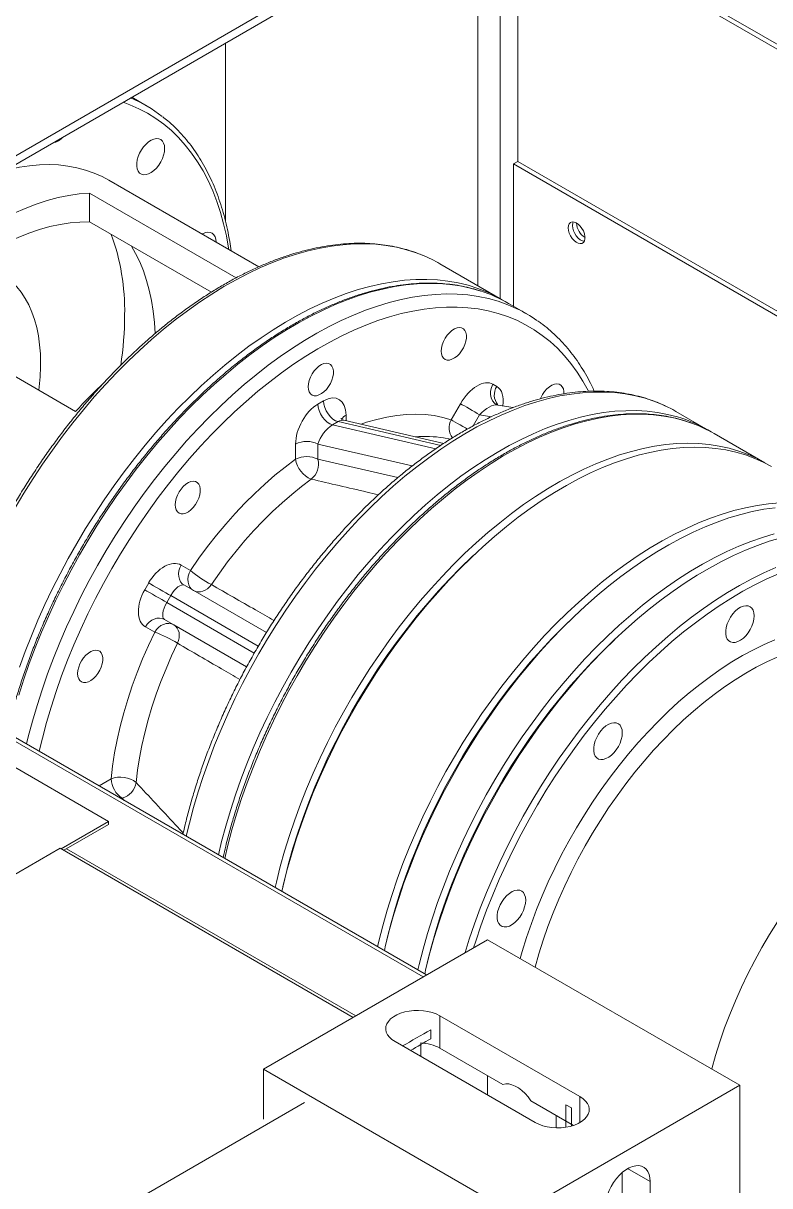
# Model space of a CAD drawing. Header units: millimetres. Extents: x 26816 to 90584, y 11074 to 56542.
# Drawn here: x 48365 to 48742, y 36932 to 37519 of the extents above; entities that cross this region are included whole.
import ezdxf

# ---------------------------------------------------------------- set-up
doc = ezdxf.new("R2010")
doc.units = ezdxf.units.MM
doc.layers.add('MAU_CAM', color=30, linetype='Continuous')
doc.layers.add('MAU_DO', color=1, linetype='Continuous')

msp = doc.modelspace()

# ---------------------------------------------------------------- linework, layer by layer
at = {"layer": 'MAU_CAM', "linetype": 'Continuous', "lineweight": 0}
for p, q in [((48606.19, 37379.75), (48606.19, 37864.72)), ((48594.87, 37386.28), (48594.87, 37858.18)), ((48266.78, 37397.11), (48594.87, 37586.51)), ((48266.78, 37392.71), (48592.18, 37580.56)), ((48615.1, 37448.85), (48615.1, 37581.13)), ((48615.1, 37581.13), (48976.43, 37372.54)), ((48619.34, 37581.13), (48976.43, 37374.99)), ((48619.34, 37578.68), (48976.43, 37372.54)), ((48467.6, 37508.64), (48467.6, 37418.58)), ((48427.63, 37477.05), (48420.26, 37481.31)), ((48612.98, 37447.63), (48615.1, 37448.85)), ((48612.98, 37447.63), (48909.96, 37276.18)), ((48612.98, 37375.83), (48612.98, 37447.63)), ((48615.1, 37448.85), (48912.08, 37277.4)), ((48484.44, 37395.76), (48408.75, 37439.46)), ((48399.01, 37432.95), (48473.03, 37390.22)), ((48399.01, 37418.42), (48399.01, 37432.95)), ((48399.01, 37418.42), (48460.45, 37382.95)), ((48606.91, 37379.33), (48575.79, 37397.29)), ((48391.94, 37322.74), (48300.01, 37375.8)), ((48619.63, 37371.99), (48610.44, 37377.29)), ((48602.55, 37336.53), (48604.55, 37335.37)), ((48514.26, 37326.44), (48517.09, 37328.07)), ((48581.52, 37318.56), (48586.2, 37326.68)), ((48528.41, 37320.96), (48528.41, 37318.07)), ((48595.86, 37321.11), (48592.62, 37315.5)), ((48601.82, 37320.07), (48595.86, 37321.11)), ((48612.74, 37324.68), (48605.09, 37326.01)), ((48711.18, 37313.36), (48694.92, 37322.75)), ((48524.38, 37317.61), (48521.55, 37315.98)), ((48521.55, 37315.98), (48573.72, 37303.93)), ((48576.23, 37305.64), (48524.38, 37317.61)), ((48577.81, 37306.66), (48527.25, 37318.34)), ((48581.16, 37308.83), (48577.69, 37309.41)), ((48739.75, 37296.87), (48714.29, 37311.57)), ((48502.95, 37298.61), (48502.95, 37306.27)), ((48514.26, 37306.27), (48514.26, 37298.61)), ((48561.88, 37295.27), (48514.26, 37306.27)), ((48514.26, 37298.61), (48554.61, 37289.39)), ((48445.15, 37245.26), (48449.84, 37242.55)), ((48426.8, 37232.76), (48428.8, 37236.22)), ((48446.81, 37235.06), (48488.23, 37211.15)), ((48439.92, 37229.81), (48437.92, 37226.34)), ((48484.11, 37204.29), (48439.92, 37229.81)), ((48437.92, 37226.34), (48482.11, 37200.83)), ((48478.23, 37193.84), (48436.81, 37217.74)), ((48436.81, 37217.74), (48441.5, 37215.04)), ((48441.5, 37215.04), (48478.23, 37193.83)), ((48431.84, 37211.37), (48427.15, 37214.08)), ((48403.77, 37133.84), (48409.84, 37137.35)), ((48415.5, 37127.55), (48415.09, 37127.31)), ((48416.46, 37126.51), (48415.5, 37127.55))]:
    msp.add_line(p, q, dxfattribs=at)
at = {"layer": 'MAU_CAM', "linetype": 'Continuous', "lineweight": 0, "flags": 128}
for points in [[(48469.22, 37404.55), (48469.13, 37405.13), (48468.02, 37411.35), (48466.65, 37417.37), (48465.05, 37423.17), (48463.2, 37428.76), (48461.12, 37434.12), (48458.8, 37439.24), (48456.26, 37444.11), (48453.49, 37448.72), (48450.5, 37453.07), (48447.3, 37457.15), (48443.88, 37460.94), (48440.27, 37464.46), (48436.45, 37467.68), (48432.45, 37470.6), (48428.26, 37473.23), (48423.89, 37475.54), (48419.36, 37477.55), (48415.94, 37478.82)], [(48436.87, 37455.41), (48436.74, 37456.88), (48436.36, 37458.15), (48435.75, 37459.18), (48434.92, 37459.92), (48433.9, 37460.35), (48432.74, 37460.45), (48431.47, 37460.23), (48430.14, 37459.68), (48428.79, 37458.83), (48427.49, 37457.71), (48426.26, 37456.36), (48425.17, 37454.83), (48424.24, 37453.17), (48423.51, 37451.44), (48423.01, 37449.71), (48422.76, 37448.04), (48422.76, 37446.49), (48423.01, 37445.11), (48423.51, 37443.96), (48424.24, 37443.07), (48425.17, 37442.48), (48426.26, 37442.22), (48427.49, 37442.28), (48428.79, 37442.66), (48430.14, 37443.37), (48431.47, 37444.35), (48432.74, 37445.6), (48433.9, 37447.04), (48434.92, 37448.65), (48435.75, 37450.35), (48436.36, 37452.08), (48436.74, 37453.79), (48436.87, 37455.41)], [(48408.75, 37439.46), (48405.32, 37441.28), (48401.24, 37443.08), (48396.99, 37444.57), (48392.59, 37445.74), (48388.04, 37446.59), (48383.37, 37447.12), (48378.57, 37447.32), (48373.66, 37447.21), (48368.64, 37446.77), (48363.54, 37446.01), (48358.35, 37444.93), (48356.4, 37444.45)], [(48300.01, 37375.8), (48305.22, 37381.4), (48310.53, 37386.76), (48315.94, 37391.88), (48321.41, 37396.74), (48326.96, 37401.34), (48332.55, 37405.66), (48338.18, 37409.69), (48343.84, 37413.42), (48349.51, 37416.85), (48355.18, 37419.97), (48360.84, 37422.77), (48366.47, 37425.24), (48372.06, 37427.38), (48377.6, 37429.18), (48383.08, 37430.64), (48388.48, 37431.76), (48393.79, 37432.53), (48399.01, 37432.95)], [(48308.61, 37370.84), (48309.86, 37372.14), (48314.94, 37377.24), (48320.11, 37382.08), (48325.35, 37386.67), (48330.66, 37390.98), (48336.01, 37395.01), (48341.39, 37398.75), (48346.8, 37402.18), (48352.22, 37405.31), (48357.62, 37408.12), (48363.01, 37410.6), (48368.36, 37412.75), (48373.67, 37414.56), (48378.91, 37416.03), (48384.08, 37417.15), (48389.16, 37417.92), (48394.14, 37418.35), (48399.01, 37418.42)], [(48640.55, 37415.38), (48640.69, 37416.52), (48641.08, 37417.43), (48641.7, 37418.06), (48642.52, 37418.37), (48643.49, 37418.34), (48644.53, 37417.97), (48645.59, 37417.28), (48646.6, 37416.32), (48647.5, 37415.14), (48648.23, 37413.82), (48648.74, 37412.45), (48649.01, 37411.11), (48649.01, 37409.88), (48648.74, 37408.85), (48648.23, 37408.06), (48647.5, 37407.59), (48646.6, 37407.45), (48645.59, 37407.65), (48644.53, 37408.19), (48643.49, 37409.02), (48642.52, 37410.1), (48641.7, 37411.36), (48641.08, 37412.71), (48640.69, 37414.08), (48640.55, 37415.38)], [(48642.68, 37416.6), (48642.81, 37417.74), (48643.05, 37418.4)], [(48642.68, 37416.6), (48642.81, 37417.74), (48643.05, 37418.4)], [(48648.66, 37408.68), (48647.71, 37408.88), (48646.65, 37409.41), (48645.61, 37410.25), (48644.64, 37411.33), (48643.83, 37412.58), (48643.2, 37413.94), (48642.81, 37415.3), (48642.68, 37416.6)], [(48648.66, 37408.68), (48647.71, 37408.88), (48646.65, 37409.41), (48645.61, 37410.25), (48644.64, 37411.33), (48643.83, 37412.58), (48643.2, 37413.94), (48642.81, 37415.3), (48642.68, 37416.6)], [(48462.81, 37408.18), (48462.69, 37409.65), (48462.31, 37410.92), (48461.69, 37411.95), (48460.86, 37412.69), (48459.84, 37413.12), (48458.68, 37413.22), (48457.41, 37412.99), (48456.08, 37412.45), (48455.8, 37412.3)], [(48567.07, 37401.57), (48563.78, 37402.83), (48558.9, 37404.37), (48553.88, 37405.6), (48548.72, 37406.5), (48543.43, 37407.09), (48538.01, 37407.35), (48532.47, 37407.29), (48526.84, 37406.91), (48521.1, 37406.2), (48515.28, 37405.18), (48509.38, 37403.84), (48503.42, 37402.18), (48497.39, 37400.2), (48491.32, 37397.92), (48485.21, 37395.32), (48479.08, 37392.43), (48472.92, 37389.24), (48466.76, 37385.75), (48460.6, 37381.98), (48454.46, 37377.93), (48448.33, 37373.6), (48442.24, 37369.01), (48436.19, 37364.15), (48430.2, 37359.05), (48424.26, 37353.7), (48418.4, 37348.12), (48412.62, 37342.31), (48406.94, 37336.29), (48401.35, 37330.06), (48395.87, 37323.63), (48390.52, 37317.03), (48385.29, 37310.24), (48380.19, 37303.3), (48375.25, 37296.2), (48370.45, 37288.96), (48365.82, 37281.6), (48361.35, 37274.12)], [(48432.11, 37362.08), (48431.74, 37367.7), (48431.11, 37373.29), (48430.24, 37378.7), (48429.12, 37383.91), (48427.75, 37388.91), (48426.15, 37393.68), (48424.31, 37398.23), (48422.23, 37402.53), (48420.16, 37406.21)], [(48374.26, 37347.03), (48374.13, 37351.79), (48373.76, 37356.4), (48373.14, 37360.83), (48372.28, 37365.06), (48371.17, 37369.09), (48369.83, 37372.9), (48368.26, 37376.48), (48366.45, 37379.81), (48364.43, 37382.88), (48362.19, 37385.68), (48359.75, 37388.2), (48357.11, 37390.43), (48354.28, 37392.37), (48351.28, 37394.01), (48348.1, 37395.33), (48344.77, 37396.35), (48341.29, 37397.04), (48339.25, 37397.3)], [(48596.34, 37383.53), (48596.01, 37383.64), (48591.06, 37385.02), (48585.97, 37386.09), (48580.74, 37386.83), (48575.38, 37387.26), (48569.9, 37387.36), (48564.32, 37387.14), (48558.63, 37386.59), (48552.85, 37385.73), (48546.99, 37384.54), (48541.06, 37383.04), (48535.06, 37381.23), (48529.01, 37379.1), (48522.92, 37376.66), (48516.8, 37373.91), (48510.65, 37370.87), (48504.49, 37367.53), (48498.33, 37363.9), (48492.18, 37359.99), (48486.04, 37355.8), (48479.93, 37351.33), (48473.86, 37346.61), (48467.84, 37341.63), (48461.87, 37336.4), (48455.97, 37330.94), (48450.15, 37325.24), (48444.42, 37319.32), (48438.78, 37313.2), (48433.25, 37306.87), (48427.83, 37300.35), (48422.53, 37293.65), (48417.37, 37286.79), (48412.35, 37279.76), (48407.48, 37272.6), (48402.76, 37265.29), (48398.21, 37257.87), (48393.83, 37250.33), (48389.63, 37242.7), (48385.62, 37234.99), (48381.79, 37227.2), (48378.17, 37219.35), (48374.75, 37211.45), (48371.55, 37203.53), (48368.56, 37195.58), (48365.79, 37187.62), (48363.24, 37179.67)], [(48363.61, 37193.64), (48366.49, 37201.6), (48369.59, 37209.53), (48372.9, 37217.45), (48376.42, 37225.32), (48380.14, 37233.14), (48384.06, 37240.89), (48388.17, 37248.57), (48392.46, 37256.15), (48396.93, 37263.64), (48401.56, 37271), (48406.36, 37278.24), (48411.31, 37285.34), (48416.4, 37292.28), (48421.63, 37299.06), (48426.99, 37305.67), (48432.46, 37312.1), (48438.05, 37318.33), (48443.74, 37324.35), (48449.52, 37330.16), (48455.38, 37335.74), (48461.31, 37341.09), (48467.3, 37346.19), (48473.35, 37351.05), (48479.44, 37355.64), (48485.57, 37359.97), (48491.72, 37364.02), (48497.87, 37367.79), (48504.04, 37371.28), (48510.19, 37374.47), (48516.33, 37377.36), (48522.44, 37379.96), (48528.51, 37382.24), (48534.53, 37384.21), (48540.5, 37385.87), (48546.39, 37387.22), (48552.22, 37388.24), (48557.95, 37388.95), (48563.59, 37389.33), (48569.12, 37389.39), (48574.54, 37389.13), (48579.83, 37388.54), (48585, 37387.64), (48590.02, 37386.41), (48594.89, 37384.87), (48597.61, 37383.85)], [(48367.17, 37154.97), (48368.04, 37158.54), (48370.12, 37166.43), (48372.44, 37174.37), (48374.98, 37182.32), (48377.75, 37190.27), (48380.74, 37198.22), (48383.95, 37206.15), (48387.36, 37214.04), (48390.99, 37221.89), (48394.81, 37229.68), (48398.82, 37237.4), (48403.02, 37245.03), (48407.4, 37252.56), (48411.95, 37259.99), (48416.67, 37267.29), (48421.54, 37274.46), (48426.56, 37281.48), (48431.73, 37288.35), (48437.02, 37295.04), (48442.44, 37301.56), (48447.97, 37307.89), (48453.61, 37314.02), (48459.34, 37319.93), (48465.16, 37325.63), (48471.06, 37331.1), (48477.03, 37336.32), (48483.05, 37341.3), (48489.12, 37346.03), (48495.23, 37350.49), (48501.37, 37354.68), (48507.52, 37358.59), (48513.68, 37362.22), (48519.84, 37365.56), (48525.99, 37368.61), (48532.11, 37371.35), (48538.21, 37373.79), (48544.25, 37375.92), (48550.25, 37377.74), (48556.18, 37379.24), (48562.04, 37380.42), (48567.82, 37381.29), (48573.51, 37381.83), (48579.1, 37382.05), (48584.57, 37381.95), (48589.93, 37381.53), (48595.16, 37380.78), (48600.25, 37379.72), (48605.2, 37378.33), (48610, 37376.63), (48614.63, 37374.62), (48614.67, 37374.6)], [(48650.72, 37333.01), (48650.58, 37333.29), (48647.92, 37338.09), (48645.03, 37342.63), (48641.93, 37346.9), (48638.61, 37350.89), (48635.09, 37354.61), (48631.37, 37358.03), (48627.45, 37361.16), (48623.34, 37363.99), (48619.05, 37366.52), (48614.59, 37368.74), (48609.95, 37370.65), (48605.17, 37372.24), (48600.22, 37373.52), (48595.14, 37374.47), (48589.92, 37375.11), (48584.58, 37375.42), (48579.12, 37375.4), (48573.56, 37375.07), (48567.9, 37374.41), (48562.15, 37373.43), (48556.32, 37372.13), (48550.42, 37370.51), (48544.46, 37368.58), (48538.46, 37366.34), (48532.41, 37363.79), (48526.34, 37360.93), (48520.25, 37357.78), (48514.15, 37354.33), (48508.06, 37350.59), (48501.98, 37346.58), (48495.92, 37342.29), (48489.89, 37337.73), (48483.91, 37332.91), (48477.98, 37327.84), (48472.12, 37322.53), (48466.33, 37316.98), (48460.62, 37311.21), (48455, 37305.22), (48449.49, 37299.03), (48444.09, 37292.65), (48438.81, 37286.08), (48433.66, 37279.34), (48428.64, 37272.43), (48423.78, 37265.38), (48419.07, 37258.19), (48414.52, 37250.87), (48410.14, 37243.45), (48405.94, 37235.92), (48401.93, 37228.3), (48398.1, 37220.61), (48394.48, 37212.85), (48391.06, 37205.05), (48387.85, 37197.21), (48384.86, 37189.34), (48382.08, 37181.47), (48379.53, 37173.6), (48377.21, 37165.75), (48375.13, 37157.93), (48373.54, 37151.29)], [(48576.49, 37353.21), (48576.62, 37351.8), (48577.01, 37350.61), (48577.63, 37349.67), (48578.47, 37349.02), (48579.49, 37348.7), (48580.64, 37348.71), (48581.89, 37349.06), (48583.18, 37349.73), (48584.45, 37350.69), (48585.66, 37351.9), (48586.75, 37353.32), (48587.68, 37354.88), (48588.42, 37356.53), (48588.93, 37358.19), (48589.19, 37359.79), (48589.19, 37361.28), (48588.93, 37362.59), (48588.42, 37363.66), (48587.68, 37364.46), (48586.75, 37364.94), (48585.66, 37365.1), (48584.45, 37364.92), (48583.18, 37364.41), (48581.89, 37363.59), (48580.64, 37362.5), (48579.49, 37361.17), (48578.47, 37359.68), (48577.63, 37358.06), (48577.01, 37356.4), (48576.62, 37354.76), (48576.49, 37353.21)], [(48509.31, 37335.21), (48509.45, 37333.81), (48509.83, 37332.61), (48510.46, 37331.67), (48511.29, 37331.03), (48512.31, 37330.71), (48513.47, 37330.72), (48514.72, 37331.07), (48516, 37331.73), (48517.27, 37332.69), (48518.48, 37333.91), (48519.57, 37335.33), (48520.51, 37336.89), (48521.24, 37338.53), (48521.75, 37340.19), (48522.01, 37341.8), (48522.01, 37343.29), (48521.75, 37344.59), (48521.24, 37345.67), (48520.51, 37346.46), (48519.57, 37346.95), (48518.48, 37347.1), (48517.27, 37346.92), (48516, 37346.41), (48514.72, 37345.6), (48513.47, 37344.5), (48512.31, 37343.18), (48511.29, 37341.68), (48510.46, 37340.07), (48509.83, 37338.41), (48509.45, 37336.77), (48509.31, 37335.21)], [(48689.9, 37325.39), (48688.83, 37325.88), (48684.2, 37327.79), (48679.41, 37329.38), (48674.47, 37330.66), (48669.39, 37331.61), (48664.17, 37332.25), (48658.83, 37332.56), (48653.37, 37332.54), (48647.81, 37332.21), (48642.14, 37331.55), (48636.39, 37330.57), (48630.56, 37329.27), (48624.66, 37327.65), (48618.71, 37325.72), (48612.7, 37323.48), (48606.66, 37320.92), (48600.59, 37318.07), (48594.5, 37314.92), (48588.4, 37311.47), (48582.31, 37307.73), (48576.22, 37303.72), (48570.17, 37299.42), (48564.14, 37294.87), (48558.16, 37290.05), (48552.23, 37284.98), (48546.36, 37279.67), (48540.57, 37274.12), (48534.86, 37268.35), (48529.25, 37262.36), (48523.74, 37256.17), (48518.33, 37249.78), (48513.05, 37243.22), (48507.9, 37236.47), (48502.89, 37229.57), (48498.02, 37222.52), (48493.31, 37215.33), (48488.76, 37208.01), (48484.39, 37200.58), (48480.19, 37193.05), (48476.17, 37185.44), (48472.35, 37177.74), (48468.73, 37169.99), (48465.31, 37162.19), (48462.1, 37154.35), (48459.1, 37146.48), (48456.33, 37138.61), (48453.78, 37130.74), (48451.46, 37122.89), (48449.37, 37115.07), (48447.78, 37108.43)], [(48602.55, 37336.53), (48601.78, 37334.84), (48601.36, 37333.07), (48601.31, 37331.31), (48601.63, 37329.65), (48602.3, 37328.19), (48603.29, 37327), (48604.23, 37326.33)], [(48638.38, 37331.7), (48638.36, 37332.88), (48638.1, 37334.19), (48637.59, 37335.26), (48636.86, 37336.06), (48635.92, 37336.54), (48634.83, 37336.7), (48633.62, 37336.52), (48632.35, 37336.01), (48631.07, 37335.19), (48629.82, 37334.1), (48628.66, 37332.78), (48627.64, 37331.28), (48626.81, 37329.67), (48626.61, 37329.21)], [(48514.26, 37326.44), (48514.42, 37324.84), (48514.87, 37323.16), (48515.59, 37321.47), (48516.54, 37319.88), (48517.68, 37318.47), (48518.94, 37317.3), (48520.25, 37316.46), (48521.55, 37315.98)], [(48524.38, 37317.61), (48523.08, 37318.09), (48521.77, 37318.94), (48520.51, 37320.1), (48519.37, 37321.51), (48518.42, 37323.11), (48517.7, 37324.79), (48517.25, 37326.48), (48517.09, 37328.07)], [(48586.2, 37326.68), (48587.09, 37326.17), (48588.16, 37325.55), (48589.38, 37324.85), (48590.69, 37324.09), (48592.04, 37323.31), (48593.39, 37322.53), (48594.68, 37321.79), (48595.86, 37321.11)], [(48464.05, 37099.04), (48465.64, 37105.68), (48467.72, 37113.5), (48470.04, 37121.35), (48472.59, 37129.22), (48475.36, 37137.09), (48478.36, 37144.96), (48481.57, 37152.8), (48484.99, 37160.6), (48488.61, 37168.36), (48492.44, 37176.05), (48496.45, 37183.67), (48500.65, 37191.2), (48505.03, 37198.62), (48509.58, 37205.94), (48514.29, 37213.13), (48519.15, 37220.18), (48524.17, 37227.09), (48529.32, 37233.83), (48534.6, 37240.4), (48540, 37246.78), (48545.51, 37252.97), (48551.13, 37258.96), (48556.84, 37264.73), (48562.63, 37270.28), (48568.49, 37275.59), (48574.42, 37280.66), (48580.4, 37285.48), (48586.43, 37290.04), (48592.49, 37294.33), (48598.57, 37298.34), (48604.66, 37302.08), (48610.76, 37305.53), (48616.85, 37308.68), (48622.92, 37311.54), (48628.97, 37314.09), (48634.97, 37316.33), (48640.93, 37318.26), (48646.83, 37319.88), (48652.65, 37321.18), (48658.41, 37322.16), (48664.07, 37322.82), (48669.63, 37323.15), (48675.09, 37323.17), (48680.43, 37322.86), (48685.65, 37322.22), (48690.73, 37321.27), (48695.68, 37319.99), (48697.91, 37319.3)], [(48703.27, 37316.72), (48698.79, 37318.2), (48693.85, 37319.47), (48688.76, 37320.43), (48683.55, 37321.06), (48678.2, 37321.37), (48672.75, 37321.36), (48667.18, 37321.02), (48661.52, 37320.36), (48655.77, 37319.39), (48649.94, 37318.09), (48644.04, 37316.47), (48638.08, 37314.54), (48632.08, 37312.29), (48626.03, 37309.74), (48619.96, 37306.88), (48613.87, 37303.73), (48607.78, 37300.28), (48601.68, 37296.55), (48595.6, 37292.53), (48589.54, 37288.24), (48583.51, 37283.68), (48577.53, 37278.86), (48571.6, 37273.79), (48565.74, 37268.48), (48559.95, 37262.93), (48554.24, 37257.16), (48548.62, 37251.18), (48543.11, 37244.99), (48537.71, 37238.6), (48532.43, 37232.03), (48527.28, 37225.29), (48522.26, 37218.39), (48517.4, 37211.33), (48512.69, 37204.14), (48508.14, 37196.83), (48503.76, 37189.4), (48499.56, 37181.87), (48495.55, 37174.25), (48491.73, 37166.56), (48488.1, 37158.8), (48484.68, 37151), (48481.47, 37143.16), (48478.48, 37135.3), (48475.7, 37127.43), (48473.15, 37119.56), (48470.83, 37111.71), (48468.75, 37103.89), (48467.16, 37097.25)], [(48536, 37316.32), (48538.83, 37317.27), (48543.97, 37318.76), (48549.03, 37319.91), (48554.02, 37320.74), (48558.9, 37321.22), (48563.69, 37321.36), (48568.35, 37321.17), (48572.88, 37320.64), (48577.27, 37319.77), (48581.52, 37318.56)], [(48694.92, 37322.75), (48693.3, 37323.66), (48689.9, 37325.39)], [(48581.52, 37318.56), (48582.4, 37318.05), (48583.48, 37317.43), (48584.69, 37316.73), (48586, 37315.97), (48587.36, 37315.19), (48588.7, 37314.41), (48589.72, 37313.83)], [(48492.61, 37082.55), (48493.25, 37085.3), (48495.22, 37093.1), (48497.42, 37100.93), (48499.86, 37108.8), (48502.52, 37116.67), (48505.4, 37124.54), (48508.5, 37132.39), (48511.82, 37140.21), (48515.34, 37147.99), (48519.07, 37155.72), (48522.99, 37163.38), (48527.1, 37170.95), (48531.38, 37178.43), (48535.85, 37185.81), (48540.48, 37193.06), (48545.27, 37200.18), (48550.21, 37207.16), (48555.29, 37213.99), (48560.51, 37220.64), (48565.85, 37227.12), (48571.31, 37233.41), (48576.88, 37239.5), (48582.54, 37245.38), (48588.29, 37251.04), (48594.12, 37256.47), (48600.02, 37261.66), (48605.97, 37266.61), (48611.98, 37271.3), (48618.02, 37275.72), (48624.09, 37279.88), (48630.18, 37283.76), (48636.28, 37287.35), (48642.37, 37290.65), (48648.46, 37293.65), (48654.52, 37296.36), (48660.54, 37298.76), (48666.52, 37300.85), (48672.45, 37302.62), (48678.32, 37304.08), (48684.11, 37305.22), (48689.82, 37306.04), (48695.43, 37306.54), (48700.94, 37306.71), (48706.35, 37306.56), (48711.63, 37306.09), (48716.78, 37305.29), (48721.79, 37304.18), (48726.66, 37302.74), (48731.37, 37300.99), (48735.92, 37298.93), (48740.29, 37296.55), (48741.43, 37295.87)], [(48496.01, 37080.59), (48496.64, 37083.34), (48498.61, 37091.14), (48500.82, 37098.98), (48503.25, 37106.84), (48505.91, 37114.71), (48508.8, 37122.58), (48511.9, 37130.43), (48515.21, 37138.25), (48518.74, 37146.03), (48522.46, 37153.76), (48526.38, 37161.42), (48530.49, 37168.99), (48534.78, 37176.47), (48539.24, 37183.85), (48543.87, 37191.1), (48548.66, 37198.22), (48553.6, 37205.2), (48558.69, 37212.03), (48563.9, 37218.68), (48569.25, 37225.16), (48574.7, 37231.45), (48580.27, 37237.54), (48585.93, 37243.42), (48591.68, 37249.08), (48597.51, 37254.51), (48603.41, 37259.7), (48609.37, 37264.65), (48615.37, 37269.34), (48621.42, 37273.76), (48627.49, 37277.92), (48633.58, 37281.8), (48639.67, 37285.39), (48645.77, 37288.69), (48651.85, 37291.7), (48657.91, 37294.4), (48663.94, 37296.8), (48669.92, 37298.89), (48675.85, 37300.66), (48681.71, 37302.12), (48687.5, 37303.26), (48693.21, 37304.08), (48698.83, 37304.58), (48704.34, 37304.75), (48709.74, 37304.6), (48715.02, 37304.13), (48720.17, 37303.33), (48725.18, 37302.22), (48730.05, 37300.79), (48734.76, 37299.03), (48739.31, 37296.97), (48743.14, 37294.91)], [(48449.84, 37242.55), (48454.08, 37248.65), (48458.48, 37254.59), (48463.01, 37260.36), (48467.67, 37265.94), (48472.45, 37271.31), (48477.34, 37276.47), (48482.32, 37281.4), (48487.39, 37286.1), (48492.52, 37290.53), (48497.72, 37294.71), (48502.95, 37298.61)], [(48442.14, 37275.65), (48442.27, 37274.25), (48442.66, 37273.05), (48443.28, 37272.11), (48444.12, 37271.47), (48445.14, 37271.14), (48446.29, 37271.16), (48447.54, 37271.5), (48448.83, 37272.17), (48450.1, 37273.13), (48451.31, 37274.34), (48452.4, 37275.76), (48453.33, 37277.32), (48454.07, 37278.97), (48454.58, 37280.63), (48454.83, 37282.23), (48454.83, 37283.72), (48454.58, 37285.03), (48454.07, 37286.1), (48453.33, 37286.9), (48452.4, 37287.38), (48451.31, 37287.54), (48450.1, 37287.36), (48448.83, 37286.85), (48447.54, 37286.03), (48446.29, 37284.94), (48445.14, 37283.62), (48444.12, 37282.12), (48443.28, 37280.51), (48442.66, 37278.84), (48442.27, 37277.2), (48442.14, 37275.65)], [(48510.88, 37288.57), (48505.91, 37284.87), (48500.98, 37280.9), (48496.11, 37276.69), (48491.3, 37272.24), (48486.57, 37267.56), (48481.93, 37262.66), (48477.39, 37257.56), (48472.97, 37252.26), (48468.67, 37246.79), (48464.5, 37241.15), (48460.47, 37235.36)], [(48544.37, 37052.67), (48545.01, 37055.42), (48546.98, 37063.22), (48549.18, 37071.05), (48551.62, 37078.92), (48554.28, 37086.79), (48557.16, 37094.66), (48560.26, 37102.51), (48563.58, 37110.33), (48567.1, 37118.11), (48570.83, 37125.84), (48574.75, 37133.5), (48578.86, 37141.07), (48583.15, 37148.55), (48587.61, 37155.92), (48592.24, 37163.18), (48597.03, 37170.3), (48601.97, 37177.28), (48607.05, 37184.1), (48612.27, 37190.76), (48617.61, 37197.24), (48623.07, 37203.53), (48628.64, 37209.62), (48634.3, 37215.5), (48640.05, 37221.16), (48645.88, 37226.59), (48651.78, 37231.78), (48657.73, 37236.73), (48663.74, 37241.42), (48669.78, 37245.84), (48675.85, 37250), (48681.94, 37253.88), (48688.04, 37257.47), (48694.13, 37260.77), (48700.22, 37263.77), (48706.28, 37266.48), (48712.3, 37268.88), (48718.28, 37270.97), (48724.21, 37272.74), (48730.08, 37274.2), (48735.87, 37275.34), (48741.58, 37276.16), (48747.19, 37276.66)], [(48547.77, 37050.71), (48548.41, 37053.46), (48550.37, 37061.26), (48552.58, 37069.1), (48555.01, 37076.96), (48557.67, 37084.83), (48560.56, 37092.7), (48563.66, 37100.55), (48566.97, 37108.37), (48570.5, 37116.15), (48574.22, 37123.88), (48578.14, 37131.54), (48582.25, 37139.11), (48586.54, 37146.59), (48591, 37153.97), (48595.63, 37161.22), (48600.42, 37168.34), (48605.36, 37175.32), (48610.45, 37182.15), (48615.66, 37188.8), (48621.01, 37195.28), (48626.46, 37201.57), (48632.03, 37207.66), (48637.69, 37213.54), (48643.44, 37219.2), (48649.27, 37224.63), (48655.17, 37229.82), (48661.13, 37234.77), (48667.13, 37239.46), (48673.18, 37243.88), (48679.25, 37248.04), (48685.34, 37251.92), (48691.43, 37255.51), (48697.53, 37258.81), (48703.61, 37261.81), (48709.67, 37264.52), (48715.7, 37266.92), (48721.68, 37269.01), (48727.61, 37270.78), (48733.47, 37272.24), (48739.26, 37273.38), (48744.97, 37274.2)], [(48564.74, 37040.92), (48565.38, 37043.66), (48567.34, 37051.46), (48569.55, 37059.3), (48571.98, 37067.16), (48574.64, 37075.03), (48577.53, 37082.9), (48580.63, 37090.75), (48583.95, 37098.58), (48587.47, 37106.36), (48591.19, 37114.08), (48595.11, 37121.74), (48599.22, 37129.31), (48603.51, 37136.79), (48607.97, 37144.17), (48612.6, 37151.42), (48617.39, 37158.55), (48622.33, 37165.52), (48627.42, 37172.35), (48632.63, 37179.01), (48637.98, 37185.48), (48643.43, 37191.77), (48649, 37197.86), (48654.66, 37203.74), (48660.41, 37209.4), (48666.24, 37214.83), (48672.14, 37220.03), (48678.1, 37224.97), (48684.1, 37229.66), (48690.15, 37234.09), (48696.22, 37238.24), (48702.31, 37242.12), (48708.4, 37245.71), (48714.5, 37249.01), (48720.58, 37252.02), (48726.64, 37254.72), (48732.67, 37257.12), (48738.65, 37259.21), (48744.58, 37260.98)], [(48568.13, 37038.96), (48568.77, 37041.7), (48570.74, 37049.5), (48572.94, 37057.34), (48575.37, 37065.2), (48578.04, 37073.07), (48580.92, 37080.94), (48584.02, 37088.79), (48587.34, 37096.62), (48590.86, 37104.4), (48594.59, 37112.12), (48598.51, 37119.78), (48602.61, 37127.35), (48606.9, 37134.84), (48611.37, 37142.21), (48616, 37149.46), (48620.79, 37156.59), (48625.73, 37163.57), (48630.81, 37170.39), (48636.03, 37177.05), (48641.37, 37183.52), (48646.83, 37189.81), (48652.39, 37195.9), (48658.06, 37201.78), (48663.81, 37207.44), (48669.64, 37212.88), (48675.54, 37218.07), (48681.49, 37223.01), (48687.5, 37227.7), (48693.54, 37232.13), (48699.61, 37236.28), (48705.7, 37240.16), (48711.8, 37243.75), (48717.89, 37247.05), (48723.98, 37250.06), (48730.03, 37252.76), (48736.06, 37255.16), (48742.04, 37257.25), (48747.97, 37259.02)], [(48496.57, 37083.03), (48497.47, 37086.9), (48499.43, 37094.58), (48501.63, 37102.3), (48504.06, 37110.04), (48506.71, 37117.79), (48509.58, 37125.53), (48512.67, 37133.25), (48515.97, 37140.95), (48519.48, 37148.6), (48523.19, 37156.19), (48527.09, 37163.71), (48531.18, 37171.14), (48535.44, 37178.48), (48539.88, 37185.71), (48544.48, 37192.81), (48549.24, 37199.78), (48554.15, 37206.61), (48559.19, 37213.27), (48564.37, 37219.77), (48569.67, 37226.08), (48575.08, 37232.21), (48580.59, 37238.12), (48586.2, 37243.83), (48591.9, 37249.31), (48593.34, 37250.65)], [(48446.81, 37235.06), (48445.78, 37235.83), (48444.95, 37236.84), (48444.34, 37238.04), (48443.98, 37239.4), (48443.89, 37240.86), (48444.05, 37242.36), (48444.48, 37243.84), (48445.15, 37245.26)], [(48451.5, 37232.36), (48450.47, 37233.13), (48449.64, 37234.13), (48449.03, 37235.34), (48448.67, 37236.69), (48448.57, 37238.15), (48448.74, 37239.65), (48449.17, 37241.14), (48449.84, 37242.55)], [(48588.56, 37049.69), (48590.65, 37056.38), (48593.31, 37064.25), (48596.19, 37072.12), (48599.3, 37079.98), (48602.61, 37087.8), (48606.14, 37095.58), (48609.86, 37103.31), (48613.78, 37110.96), (48617.89, 37118.54), (48622.18, 37126.02), (48626.64, 37133.39), (48631.27, 37140.65), (48636.06, 37147.77), (48641, 37154.75), (48646.08, 37161.57), (48651.3, 37168.23), (48656.64, 37174.71), (48662.1, 37181), (48667.67, 37187.09), (48673.33, 37192.97), (48679.08, 37198.63), (48684.91, 37204.06), (48690.81, 37209.25), (48696.77, 37214.2), (48702.77, 37218.88), (48708.81, 37223.31), (48714.89, 37227.47), (48720.98, 37231.34), (48727.07, 37234.93), (48733.17, 37238.24), (48739.25, 37241.24), (48745.31, 37243.95)], [(48746.78, 37240.89), (48740.79, 37238.22), (48734.78, 37235.25), (48728.75, 37231.99), (48722.72, 37228.43), (48716.7, 37224.6), (48710.7, 37220.49), (48704.73, 37216.12), (48698.79, 37211.48), (48692.9, 37206.59), (48687.07, 37201.46), (48681.31, 37196.09), (48675.62, 37190.5), (48670.03, 37184.68), (48664.52, 37178.66), (48659.13, 37172.45), (48653.85, 37166.04), (48648.69, 37159.46), (48643.67, 37152.72), (48638.78, 37145.82), (48634.05, 37138.77), (48629.47, 37131.6), (48625.06, 37124.31), (48620.82, 37116.92), (48616.75, 37109.43), (48612.88, 37101.86), (48609.2, 37094.22), (48605.72, 37086.53), (48602.44, 37078.8), (48599.37, 37071.03), (48596.52, 37063.26), (48593.89, 37055.47), (48592.83, 37052.15)], [(48426.8, 37232.76), (48427.88, 37232.14), (48429.2, 37231.37), (48430.7, 37230.51), (48432.29, 37229.59), (48433.89, 37228.66), (48435.42, 37227.78), (48436.78, 37227), (48437.92, 37226.34)], [(48439.92, 37229.81), (48438.78, 37230.46), (48437.42, 37231.25), (48435.89, 37232.13), (48434.29, 37233.05), (48432.7, 37233.97), (48431.2, 37234.84), (48429.88, 37235.6), (48428.8, 37236.22)], [(48460.47, 37235.36), (48459.56, 37234.24), (48458.51, 37233.29), (48457.36, 37232.54), (48456.15, 37232.01), (48454.92, 37231.72), (48453.71, 37231.69), (48452.55, 37231.9), (48451.5, 37232.36)], [(48734.46, 37219.61), (48734.33, 37221.11), (48733.94, 37222.41), (48733.31, 37223.45), (48732.47, 37224.21), (48731.43, 37224.65), (48730.24, 37224.75), (48728.95, 37224.52), (48727.59, 37223.96), (48726.22, 37223.1), (48724.89, 37221.96), (48723.64, 37220.58), (48722.52, 37219.01), (48721.58, 37217.32), (48720.83, 37215.56), (48720.32, 37213.8), (48720.07, 37212.09), (48720.07, 37210.51), (48720.32, 37209.1), (48720.83, 37207.93), (48721.58, 37207.03), (48722.52, 37206.43), (48723.64, 37206.15), (48724.89, 37206.21), (48726.22, 37206.61), (48727.59, 37207.33), (48728.95, 37208.33), (48730.24, 37209.6), (48731.43, 37211.08), (48732.47, 37212.71), (48733.31, 37214.45), (48733.94, 37216.22), (48734.33, 37217.96), (48734.46, 37219.61)], [(48427.15, 37214.08), (48428.04, 37215.37), (48429.12, 37216.48), (48430.33, 37217.38), (48431.64, 37218.02), (48432.99, 37218.39), (48434.34, 37218.46), (48435.63, 37218.25), (48436.81, 37217.74)], [(48431.84, 37211.37), (48432.73, 37212.66), (48433.8, 37213.78), (48435.02, 37214.67), (48436.33, 37215.32), (48437.68, 37215.68), (48439.03, 37215.76), (48440.32, 37215.54), (48441.5, 37215.04)], [(48441.5, 37215.04), (48442.42, 37214.35), (48443.18, 37213.46), (48443.76, 37212.39), (48444.12, 37211.18), (48444.27, 37209.87), (48444.19, 37208.5), (48443.89, 37207.11), (48443.39, 37205.76)], [(48548.65, 37054.53), (48549.23, 37057.02), (48551.19, 37064.7), (48553.39, 37072.42), (48555.82, 37080.16), (48558.47, 37087.9), (48561.34, 37095.65), (48564.43, 37103.37), (48567.73, 37111.07), (48571.24, 37118.72), (48574.95, 37126.31), (48578.85, 37133.83), (48582.94, 37141.26), (48587.2, 37148.6), (48591.64, 37155.83), (48596.24, 37162.93), (48601, 37169.9), (48605.91, 37176.73), (48610.95, 37183.39), (48616.13, 37189.89), (48621.43, 37196.2), (48626.84, 37202.32), (48632.36, 37208.24), (48637.96, 37213.95), (48643.66, 37219.43), (48643.69, 37219.46)], [(48409.84, 37137.35), (48410.61, 37143.83), (48411.63, 37150.42), (48412.9, 37157.08), (48414.43, 37163.81), (48416.21, 37170.59), (48418.24, 37177.41), (48420.5, 37184.24), (48423, 37191.06), (48425.73, 37197.87), (48428.68, 37204.65), (48431.84, 37211.37)], [(48443.39, 37205.76), (48440.38, 37199.38), (48437.58, 37192.95), (48434.99, 37186.49), (48432.62, 37180.01), (48430.47, 37173.53), (48428.55, 37167.06), (48426.86, 37160.62), (48425.41, 37154.23), (48424.2, 37147.91), (48423.23, 37141.66), (48422.51, 37135.5)], [(48569.01, 37042.78), (48569.6, 37045.26), (48571.56, 37052.94), (48573.76, 37060.66), (48576.18, 37068.4), (48578.83, 37076.15), (48581.71, 37083.89), (48584.8, 37091.62), (48588.1, 37099.31), (48591.61, 37106.96), (48595.31, 37114.55), (48599.21, 37122.07), (48603.3, 37129.51), (48607.57, 37136.84), (48612.01, 37144.07), (48616.61, 37151.18), (48621.37, 37158.15), (48626.27, 37164.97), (48631.32, 37171.64), (48636.5, 37178.13), (48641.79, 37184.45), (48647.21, 37190.57), (48652.72, 37196.49), (48658.33, 37202.19), (48664.02, 37207.68), (48664.05, 37207.71)], [(48616.32, 37046.67), (48617.36, 37050.31), (48619.55, 37057.33), (48621.96, 37064.37), (48624.59, 37071.39), (48627.44, 37078.4), (48630.5, 37085.37), (48633.76, 37092.29), (48637.22, 37099.15), (48640.87, 37105.93), (48644.7, 37112.61), (48648.71, 37119.19), (48652.87, 37125.65), (48657.2, 37131.97), (48661.67, 37138.14), (48666.28, 37144.16), (48671.02, 37149.99), (48675.88, 37155.65), (48680.84, 37161.1), (48685.9, 37166.35), (48691.05, 37171.38), (48696.28, 37176.17), (48701.57, 37180.73), (48706.91, 37185.03), (48712.3, 37189.07), (48717.72, 37192.85), (48723.16, 37196.35), (48728.61, 37199.57), (48734.05, 37202.49), (48739.48, 37205.12), (48744.89, 37207.45)], [(48392.96, 37190.47), (48393.09, 37189.07), (48393.48, 37187.87), (48394.1, 37186.93), (48394.94, 37186.29), (48395.96, 37185.97), (48397.12, 37185.98), (48398.36, 37186.33), (48399.65, 37186.99), (48400.92, 37187.95), (48402.13, 37189.17), (48403.22, 37190.59), (48404.16, 37192.15), (48404.89, 37193.79), (48405.4, 37195.45), (48405.66, 37197.06), (48405.66, 37198.55), (48405.4, 37199.85), (48404.89, 37200.93), (48404.16, 37201.72), (48403.22, 37202.21), (48402.13, 37202.36), (48400.92, 37202.18), (48399.65, 37201.67), (48398.36, 37200.86), (48397.12, 37199.76), (48395.96, 37198.44), (48394.94, 37196.94), (48394.1, 37195.33), (48393.48, 37193.67), (48393.09, 37192.03), (48392.96, 37190.47)], [(48746.11, 37198.8), (48740.81, 37196.38), (48735.49, 37193.67), (48730.15, 37190.66), (48724.83, 37187.37), (48719.51, 37183.8), (48714.23, 37179.97), (48708.98, 37175.87), (48703.78, 37171.51), (48698.63, 37166.92), (48693.56, 37162.09), (48688.58, 37157.04), (48683.68, 37151.77), (48678.89, 37146.31), (48674.21, 37140.65), (48669.66, 37134.82), (48665.24, 37128.83), (48660.96, 37122.69), (48656.84, 37116.4), (48652.88, 37110), (48649.09, 37103.48), (48645.47, 37096.87), (48642.05, 37090.17), (48638.81, 37083.41), (48635.78, 37076.6), (48632.96, 37069.75), (48630.34, 37062.87), (48627.95, 37055.99), (48625.78, 37049.12), (48623.86, 37042.32)], [(48667.85, 37160.55), (48667.72, 37162.05), (48667.33, 37163.34), (48666.7, 37164.39), (48665.86, 37165.14), (48664.82, 37165.58), (48663.63, 37165.69), (48662.34, 37165.46), (48660.98, 37164.9), (48659.61, 37164.03), (48658.28, 37162.89), (48657.03, 37161.51), (48655.91, 37159.95), (48654.97, 37158.26), (48654.22, 37156.5), (48653.72, 37154.73), (48653.46, 37153.03), (48653.46, 37151.45), (48653.72, 37150.04), (48654.22, 37148.87), (48654.97, 37147.96), (48655.91, 37147.36), (48657.03, 37147.09), (48658.28, 37147.15), (48659.61, 37147.55), (48660.98, 37148.26), (48662.34, 37149.27), (48663.63, 37150.54), (48664.82, 37152.01), (48665.86, 37153.65), (48666.7, 37155.38), (48667.33, 37157.15), (48667.72, 37158.9), (48667.85, 37160.55)], [(48619.09, 37076.09), (48618.96, 37077.59), (48618.57, 37078.89), (48617.94, 37079.93), (48617.09, 37080.69), (48616.06, 37081.13), (48614.87, 37081.23), (48613.57, 37081), (48612.22, 37080.44), (48610.85, 37079.58), (48609.52, 37078.43), (48608.27, 37077.06), (48607.15, 37075.49), (48606.2, 37073.8), (48605.46, 37072.04), (48604.95, 37070.28), (48604.69, 37068.57), (48604.69, 37066.99), (48604.95, 37065.58), (48605.46, 37064.41), (48606.2, 37063.5), (48607.15, 37062.9), (48608.27, 37062.63), (48609.52, 37062.69), (48610.85, 37063.09), (48612.22, 37063.8), (48613.57, 37064.81), (48614.87, 37066.08), (48616.06, 37067.56), (48617.09, 37069.19), (48617.94, 37070.93), (48618.57, 37072.7), (48618.96, 37074.44), (48619.09, 37076.09)], [(48712.95, 36990.88), (48712.98, 36990.97), (48714.93, 36997.84), (48717.11, 37004.73), (48719.51, 37011.64), (48722.14, 37018.53), (48724.98, 37025.4), (48728.02, 37032.23), (48731.27, 37039), (48734.72, 37045.71), (48738.35, 37052.34), (48742.16, 37058.87), (48746.14, 37065.29)]]:
    msp.add_lwpolyline(points, dxfattribs=at)
at = {"layer": 'MAU_CAM', "linetype": 'Continuous', "lineweight": 0}
for centre, radius, start, end in [((48392.51, 37416.21), 70.25, 52.06765, 67.22899), ((48378.73, 37467.33), 9.19, 280.32723, 319.66739), ((48653.9, 37418.18), 9.11, 182.24096, 237.75366), ((48303.68, 37373.55), 113.02, 358.97163, 19.95439), ((48539.75, 37334.84), 72.11, 60.01432, 67.73897), ((48574.21, 37314.46), 72.54, 60.02933, 72.22953), ((48570.86, 37316.86), 72.13, 59.61278, 68.23283), ((48583.75, 37309.82), 71.78, 55.14698, 64.47907), ((48243.27, 37372.18), 173.41, 351.3179, 359.78209), ((48268.13, 37347.31), 106.12, 352.50112, 359.84445), ((48572.43, 37159.9), 243.09, 133.04913, 137.94325), ((48611.02, 37331.06), 7.77, 146.32144, 220.02273), ((48530.56, 37316.75), 4.73, 117.12127, 155.07367), ((48588.98, 37314.5), 8.5, 151.45831, 216.9265), ((48675.8, 37252.03), 70.81, 58.57068, 71.80522), ((48678.97, 37250.32), 70.71, 60.02711, 69.90003), ((48568.1, 37249.57), 60.6, 80.89363, 94.43811), ((48508.61, 37295.35), 12.3, 62.60967, 117.39033), ((48508.61, 37287.69), 12.3, 62.60967, 117.39033), ((48515.79, 37300.59), 12.99, 188.78181, 247.80498), ((48504.31, 37296.38), 10.2, 310.09145, 12.66027), ((48490.13, 37290.63), 62.72, 230.03989, 241.78385), ((48410.31, 37152.37), 62.81, 58.22389, 69.95205), ((48414.54, 37125.23), 12.99, 52.20152, 111.21282), ((48422.13, 37137.9), 12.29, 182.60548, 237.39452), ((48412.46, 37137.29), 10.2, 287.33955, 349.90902)]:
    msp.add_arc(centre, radius, start, end, dxfattribs=at)
for centre, major_axis, ratio, start_param, end_param in [((48594.2, 37322.06), (8.35, 14.47), 0.553031, 6.283111, 7.853907), ((48596.2, 37320.91), (8.35, 14.47), 0.553031, 5.334227, 6.283111), ((48514.26, 37312.8), (7.65, 14.47), 0.576308, 0.742318, 2.313114), ((48517.09, 37314.43), (7.65, 14.47), 0.576308, 5.454707, 7.025503), ((48599.86, 37318.8), (6.62, 6.53), 0.483217, 0.332886, 1.703134), ((48519.92, 37309.53), (5.11, 6.89), 0.422805, 0.772902, 2.343698), ((48522.75, 37311.16), (5.11, 6.89), 0.422805, 0.182373, 0.772902), ((48437.15, 37231.4), (8, 13.86), 0.602804, 6.283096, 7.853893), ((48435.15, 37227.94), (8, 13.86), 0.602804, 1.570707, 3.141504), ((48442.81, 37228.13), (4, 6.93), 0.417965, 6.283098, 7.853894), ((48440.81, 37224.67), (4, 6.93), 0.417965, 1.570709, 3.141505)]:
    msp.add_ellipse(centre, major_axis=major_axis, ratio=ratio, start_param=start_param, end_param=end_param, dxfattribs=at)
for points, knots in [([(48470.39, 37403.87), (48470.17, 37405.44), (48469.66, 37409.06), (48468.59, 37414.53), (48467.24, 37420.29), (48465.66, 37425.87), (48463.86, 37431.25), (48461.85, 37436.42), (48459.62, 37441.38), (48457.18, 37446.12), (48454.54, 37450.63), (48451.7, 37454.9), (48448.66, 37458.93), (48445.44, 37462.71), (48442.02, 37466.22), (48438.85, 37469.15), (48436.74, 37470.79), (48435.9, 37471.44)], [0, 0, 0, 0, 0.053389, 0.123029, 0.192651, 0.262246, 0.331804, 0.401314, 0.470765, 0.540143, 0.609436, 0.678635, 0.747731, 0.816719, 0.885602, 0.954385, 1, 1, 1, 1]), ([(48566.83, 37401.68), (48565.41, 37402.24), (48562.49, 37403.38), (48557.89, 37404.77), (48553.07, 37405.92), (48548.12, 37406.78), (48543.05, 37407.36), (48537.88, 37407.64), (48532.6, 37407.64), (48527.22, 37407.34), (48521.75, 37406.75), (48516.21, 37405.88), (48510.6, 37404.71), (48504.92, 37403.26), (48499.19, 37401.52), (48493.41, 37399.5), (48487.6, 37397.2), (48481.77, 37394.63), (48475.91, 37391.79), (48470.04, 37388.67), (48464.18, 37385.3), (48458.32, 37381.67), (48452.48, 37377.79), (48446.66, 37373.67), (48440.88, 37369.3), (48435.13, 37364.71), (48429.44, 37359.89), (48423.81, 37354.85), (48418.24, 37349.6), (48412.74, 37344.15), (48407.33, 37338.5), (48402.01, 37332.67), (48396.78, 37326.66), (48391.66, 37320.48), (48386.65, 37314.14), (48381.77, 37307.65), (48377.01, 37301.02), (48372.38, 37294.25), (48367.89, 37287.37), (48363.55, 37280.37), (48359.36, 37273.28), (48355.33, 37266.09), (48351.47, 37258.82), (48347.78, 37251.48), (48344.26, 37244.08), (48340.93, 37236.64), (48337.78, 37229.15), (48334.83, 37221.64), (48332.06, 37214.12), (48329.5, 37206.59), (48327.14, 37199.06), (48325, 37191.56), (48323.39, 37185.48), (48322.58, 37181.93), (48322.33, 37180.85)], [0, 0, 0, 0, 0.018028, 0.037275, 0.056539, 0.075827, 0.09514, 0.114482, 0.133852, 0.153249, 0.17267, 0.192114, 0.211577, 0.231057, 0.250549, 0.270051, 0.28956, 0.309075, 0.328593, 0.348113, 0.367633, 0.387152, 0.40667, 0.426186, 0.4457, 0.465212, 0.48472, 0.504227, 0.52373, 0.543231, 0.56273, 0.582227, 0.601721, 0.621214, 0.640705, 0.660195, 0.679684, 0.699172, 0.718659, 0.738145, 0.757631, 0.777118, 0.796604, 0.816091, 0.835578, 0.855066, 0.874556, 0.894046, 0.913538, 0.933032, 0.952528, 0.972026, 0.991527, 1, 1, 1, 1]), ([(48596.08, 37383.63), (48594.7, 37384.06), (48591.76, 37384.97), (48587.1, 37386), (48582.15, 37386.82), (48577.09, 37387.34), (48571.91, 37387.57), (48566.64, 37387.52), (48561.27, 37387.17), (48555.81, 37386.53), (48550.27, 37385.61), (48544.67, 37384.4), (48539, 37382.9), (48533.28, 37381.12), (48527.52, 37379.05), (48521.72, 37376.71), (48515.89, 37374.1), (48510.05, 37371.22), (48504.2, 37368.07), (48498.34, 37364.66), (48492.5, 37361), (48486.67, 37357.08), (48480.87, 37352.92), (48475.1, 37348.53), (48469.37, 37343.9), (48463.69, 37339.05), (48458.07, 37333.98), (48452.51, 37328.7), (48447.03, 37323.23), (48441.64, 37317.55), (48436.33, 37311.69), (48431.12, 37305.66), (48426.02, 37299.46), (48421.03, 37293.1), (48416.16, 37286.59), (48411.41, 37279.94), (48406.8, 37273.16), (48402.33, 37266.26), (48398.01, 37259.25), (48393.85, 37252.14), (48389.84, 37244.94), (48386, 37237.66), (48382.33, 37230.31), (48378.83, 37222.91), (48375.52, 37215.46), (48372.4, 37207.97), (48369.46, 37200.46), (48366.72, 37192.93), (48364.19, 37185.41), (48361.85, 37177.89), (48359.73, 37170.39), (48358.22, 37164.64), (48357.49, 37161.41), (48357.32, 37160.66)], [0, 0, 0, 0, 0.0176062, 0.0373882, 0.0571868, 0.077004, 0.0968408, 0.1166969, 0.1365715, 0.1564629, 0.1763691, 0.1962881, 0.2162176, 0.2361554, 0.2560998, 0.2760488, 0.2960011, 0.3159554, 0.3359107, 0.355866, 0.3758207, 0.3957743, 0.4157266, 0.4356773, 0.4556263, 0.4755735, 0.495519, 0.5154627, 0.5354047, 0.5553452, 0.5752842, 0.5952218, 0.6151583, 0.6350936, 0.6550281, 0.6749617, 0.6948948, 0.7148273, 0.7347596, 0.7546917, 0.7746238, 0.7945561, 0.8144886, 0.8344216, 0.8543551, 0.8742894, 0.8942246, 0.9141608, 0.9340983, 0.9540372, 0.9739775, 0.9939195, 1, 1, 1, 1]), ([(48653.7, 37333), (48653.28, 37333.92), (48652.11, 37336.52), (48649.94, 37340.57), (48647.22, 37345.15), (48644.29, 37349.48), (48641.16, 37353.57), (48637.85, 37357.4), (48634.35, 37360.98), (48630.66, 37364.28), (48627.54, 37366.81), (48625.59, 37368.13), (48624.99, 37368.54)], [0, 0, 0, 0, 0.061301, 0.173348, 0.285173, 0.396752, 0.508069, 0.619115, 0.729896, 0.840432, 0.950755, 1, 1, 1, 1]), ([(48689.64, 37325.49), (48689.34, 37325.64), (48687.6, 37326.52), (48684.27, 37327.85), (48679.68, 37329.45), (48674.94, 37330.75), (48670.07, 37331.76), (48665.09, 37332.49), (48659.98, 37332.93), (48654.77, 37333.07), (48649.46, 37332.93), (48644.06, 37332.49), (48638.57, 37331.76), (48633.01, 37330.74), (48627.39, 37329.43), (48621.71, 37327.83), (48615.98, 37325.95), (48610.21, 37323.78), (48604.42, 37321.34), (48598.61, 37318.62), (48592.78, 37315.63), (48586.96, 37312.38), (48581.14, 37308.87), (48575.34, 37305.1), (48569.56, 37301.09), (48563.82, 37296.84), (48558.11, 37292.35), (48552.46, 37287.64), (48546.87, 37282.71), (48541.34, 37277.56), (48535.88, 37272.21), (48530.51, 37266.66), (48525.23, 37260.93), (48520.04, 37255.02), (48514.96, 37248.93), (48509.99, 37242.69), (48505.15, 37236.29), (48500.42, 37229.76), (48495.84, 37223.08), (48491.39, 37216.29), (48487.09, 37209.39), (48482.95, 37202.38), (48478.96, 37195.28), (48475.14, 37188.1), (48471.49, 37180.85), (48468.02, 37173.54), (48464.73, 37166.18), (48461.62, 37158.78), (48458.71, 37151.35), (48455.99, 37143.91), (48453.48, 37136.46), (48451.17, 37129.02), (48449.07, 37121.6), (48447.37, 37115.05), (48446.47, 37111), (48446.11, 37109.4)], [0, 0, 0, 0, 0.004049, 0.022945, 0.041855, 0.06079, 0.079757, 0.098765, 0.117817, 0.136915, 0.156059, 0.175246, 0.194474, 0.213737, 0.233029, 0.252347, 0.271684, 0.291037, 0.3104, 0.32977, 0.349145, 0.368522, 0.387898, 0.407272, 0.426644, 0.446012, 0.465375, 0.484735, 0.50409, 0.52344, 0.542787, 0.562129, 0.581468, 0.600803, 0.620134, 0.639463, 0.65879, 0.678114, 0.697437, 0.716759, 0.736079, 0.7554, 0.77472, 0.79404, 0.813361, 0.832683, 0.852007, 0.871332, 0.89066, 0.909991, 0.929324, 0.948661, 0.968002, 0.987346, 1, 1, 1, 1]), ([(48703, 37316.81), (48701.87, 37317.22), (48699.23, 37318.17), (48694.93, 37319.34), (48690.12, 37320.36), (48685.19, 37321.08), (48680.15, 37321.52), (48674.99, 37321.66), (48669.74, 37321.52), (48664.39, 37321.09), (48658.96, 37320.36), (48653.46, 37319.35), (48647.89, 37318.05), (48642.26, 37316.47), (48636.58, 37314.6), (48630.86, 37312.45), (48625.11, 37310.03), (48619.34, 37307.33), (48613.55, 37304.37), (48607.76, 37301.14), (48601.97, 37297.65), (48596.2, 37293.91), (48590.44, 37289.92), (48584.72, 37285.7), (48579.03, 37281.24), (48573.39, 37276.55), (48567.81, 37271.64), (48562.28, 37266.51), (48556.83, 37261.19), (48551.46, 37255.66), (48546.18, 37249.95), (48540.99, 37244.05), (48535.9, 37237.99), (48530.92, 37231.76), (48526.06, 37225.38), (48521.33, 37218.85), (48516.73, 37212.2), (48512.27, 37205.42), (48507.95, 37198.52), (48503.78, 37191.53), (48499.77, 37184.44), (48495.93, 37177.26), (48492.26, 37170.02), (48488.76, 37162.72), (48485.44, 37155.36), (48482.31, 37147.97), (48479.37, 37140.55), (48476.62, 37133.12), (48474.07, 37125.67), (48471.73, 37118.24), (48469.59, 37110.82), (48467.79, 37103.97), (48466.79, 37099.62), (48466.36, 37097.71)], [0, 0, 0, 0, 0.014726, 0.034335, 0.053962, 0.073609, 0.09328, 0.112975, 0.132693, 0.152434, 0.172194, 0.191972, 0.211765, 0.23157, 0.251384, 0.271206, 0.291033, 0.310863, 0.330695, 0.350528, 0.37036, 0.390192, 0.410022, 0.42985, 0.449676, 0.469501, 0.489322, 0.509142, 0.52896, 0.548775, 0.568589, 0.588401, 0.608211, 0.62802, 0.647828, 0.667635, 0.687441, 0.707246, 0.727051, 0.746856, 0.76666, 0.786465, 0.80627, 0.826075, 0.845881, 0.865688, 0.885496, 0.905306, 0.925117, 0.944929, 0.964743, 0.98456, 1, 1, 1, 1]), ([(48605.04, 37326.03), (48604.97, 37326.04), (48604.74, 37326.07), (48604.43, 37326.23), (48604.21, 37326.33)], [0, 0, 0, 0, 0.29205, 1, 1, 1, 1]), ([(48527.24, 37318.34), (48527.23, 37318.34), (48527.08, 37318.36), (48526.58, 37318.57), (48526.09, 37318.94), (48525.86, 37319.25), (48525.86, 37319.25), (48525.86, 37319.26)], [0, 0, 0, 0, 0.006591, 0.290169, 0.602861, 0.847096, 1, 1, 1, 1]), ([(48544.82, 37280.76), (48542.89, 37281.2), (48531.58, 37283.81), (48520.26, 37286.41), (48510.88, 37288.57)], [0, 0, 0, 0, 0.170518, 1, 1, 1, 1]), ([(48460.47, 37235.36), (48467.88, 37231.11), (48478.4, 37225.07), (48488.93, 37219.03), (48492.05, 37217.24)], [0, 0, 0, 0, 0.703597, 1, 1, 1, 1]), ([(48474.87, 37187.49), (48471.76, 37189.29), (48461.26, 37195.38), (48450.77, 37201.48), (48443.39, 37205.76)], [0, 0, 0, 0, 0.296328, 1, 1, 1, 1]), ([(48422.51, 37135.5), (48429.07, 37128.45), (48436.98, 37119.96), (48444.9, 37111.46), (48446.25, 37110.01)], [0, 0, 0, 0, 0.829365, 1, 1, 1, 1]), ([(48739.58, 36867.45), (48739.7, 36867.37), (48741.22, 36866.43), (48744.31, 36864.88), (48748.82, 36862.82), (48753.48, 36861.07), (48758.25, 36859.61), (48763.12, 36858.44), (48768.1, 36857.56), (48773.18, 36856.97), (48778.34, 36856.68), (48783.58, 36856.7), (48788.91, 36857.01), (48794.3, 36857.63), (48799.75, 36858.56), (48805.26, 36859.8), (48810.81, 36861.35), (48816.39, 36863.21), (48821.98, 36865.38), (48827.57, 36867.85), (48833.14, 36870.62), (48838.69, 36873.67), (48844.18, 36877), (48849.62, 36880.6), (48854.98, 36884.45), (48860.26, 36888.54), (48865.45, 36892.85), (48870.53, 36897.39), (48875.5, 36902.13), (48880.36, 36907.07), (48885.09, 36912.19), (48889.69, 36917.48), (48894.15, 36922.94), (48898.48, 36928.55), (48902.65, 36934.31), (48906.66, 36940.2), (48910.52, 36946.2), (48914.21, 36952.33), (48917.72, 36958.55), (48921.06, 36964.87), (48924.21, 36971.26), (48927.17, 36977.73), (48929.93, 36984.26), (48932.5, 36990.84), (48934.85, 36997.46), (48936.99, 37004.11), (48938.91, 37010.78), (48940.61, 37017.47), (48942.05, 37024.14), (48942.98, 37028.9), (48943.35, 37031.42), (48943.39, 37031.72)], [0, 0, 0, 0, 0.0016037, 0.0205182, 0.0394131, 0.0583227, 0.0772862, 0.0963423, 0.1155283, 0.1348797, 0.1544291, 0.1742051, 0.194231, 0.2145231, 0.2350895, 0.2559288, 0.2770296, 0.2983709, 0.3199233, 0.3416516, 0.3635174, 0.3854825, 0.4075111, 0.4295721, 0.4516344, 0.4736783, 0.4956912, 0.5176651, 0.5395956, 0.5614815, 0.5833238, 0.6051251, 0.6268894, 0.6486215, 0.6703271, 0.6920121, 0.7136828, 0.7353456, 0.7570073, 0.7786737, 0.8003503, 0.8220437, 0.8437608, 0.8655082, 0.8872923, 0.9091194, 0.9309952, 0.9529245, 0.9749113, 0.996958, 1, 1, 1, 1])]:
    msp.add_open_spline(points, degree=3, knots=knots, dxfattribs=at)
at = {"layer": 'MAU_DO', "linetype": 'Continuous', "lineweight": 0}
for p, q in [((44562.95, 39349.07), (48567.29, 37037.41)), ((48569.05, 37038.43), (44565.95, 39349.37)), ((48408.55, 37115.91), (44720.99, 39244.69)), ((48384.58, 37102.07), (48408.55, 37115.91)), ((48408.55, 37115.91), (48408.55, 37114.35)), ((48385.93, 37101.29), (48408.55, 37114.35)), ((46752.15, 36160.18), (48384.16, 37102.31)), ((48531.94, 37017), (48384.16, 37102.31)), ((48387.34, 37102.11), (48533.35, 37017.82)), ((48599.82, 37056.19), (48486.69, 36990.88)), ((48727.1, 36982.71), (48599.82, 37056.19)), ((48646.49, 36977), (48575.78, 37017.82)), ((48575.78, 37001.49), (48575.78, 37017.82)), ((48571.14, 37006.16), (48571.14, 37010.77)), ((48553.16, 37004.76), (48623.87, 36963.94)), ((48566.23, 36997.21), (48566.23, 37004.14)), ((48575.78, 37001.49), (48607.61, 36983.11)), ((48486.69, 36990.88), (48613.97, 36917.4)), ((48486.69, 36990.88), (48486.69, 36965.57)), ((48599.82, 36987.61), (48599.82, 36977.82)), ((48613.97, 36917.4), (48727.1, 36982.71)), ((48727.1, 36982.71), (48727.1, 36880.65)), ((48621.74, 36974.96), (48643.3, 36962.51)), ((48646.49, 36963.94), (48646.49, 36977)), ((47014.03, 36111.87), (48507.44, 36974)), ((48642.25, 36971.28), (48639.42, 36972.92)), ((48639.42, 36972.92), (48639.42, 36961.56)), ((48642.25, 36971.28), (48642.25, 36962.18)), ((48634.47, 36961.24), (48634.47, 36967.61)), ((48670.53, 36940.67), (48681.85, 36934.13)), ((48667.71, 36938.62), (48667.71, 36893.31)), ((48681.85, 36885.14), (48681.85, 36934.13))]:
    msp.add_line(p, q, dxfattribs=at)
at = {"layer": 'MAU_DO', "linetype": 'Continuous', "lineweight": 0, "flags": 128}
for points in [[(48575.78, 37017.82), (48573.97, 37018.72), (48571.95, 37019.45), (48569.75, 37020.01), (48567.44, 37020.36), (48565.07, 37020.52), (48562.68, 37020.47), (48560.33, 37020.21), (48558.07, 37019.75), (48555.96, 37019.11), (48554.03, 37018.29), (48552.34, 37017.31), (48550.92, 37016.2), (48549.8, 37014.98), (48549.01, 37013.68), (48548.57, 37012.32), (48548.48, 37010.94), (48548.75, 37009.57), (48549.37, 37008.24), (48550.32, 37006.97), (48551.6, 37005.8), (48553.16, 37004.76)], [(48621.74, 36974.96), (48620.34, 36976.87), (48618.81, 36978.6), (48617.19, 36980.11), (48615.52, 36981.37), (48613.83, 36982.35), (48612.15, 36983.02), (48610.53, 36983.38), (48609.01, 36983.41), (48607.61, 36983.11)], [(48623.87, 36963.94), (48625.68, 36963.04), (48627.7, 36962.3), (48629.9, 36961.75), (48632.21, 36961.39), (48634.58, 36961.24), (48636.97, 36961.29), (48639.32, 36961.55), (48641.58, 36962), (48643.69, 36962.65), (48645.62, 36963.47), (48647.31, 36964.44), (48648.73, 36965.55), (48649.84, 36966.77), (48650.63, 36968.08), (48651.08, 36969.43), (48651.17, 36970.81), (48650.9, 36972.18), (48650.28, 36973.52), (48649.33, 36974.78), (48648.05, 36975.95), (48646.49, 36977)], [(48681.85, 36934.13), (48681.72, 36936.01), (48681.35, 36937.69), (48680.73, 36939.16), (48679.88, 36940.36), (48678.83, 36941.28), (48677.59, 36941.89), (48676.19, 36942.18), (48674.67, 36942.15), (48673.05, 36941.79), (48671.38, 36941.12), (48669.69, 36940.14), (48668.02, 36938.89), (48666.4, 36937.38), (48664.88, 36935.65), (48663.48, 36933.74), (48662.24, 36931.7), (48661.19, 36929.57), (48660.34, 36927.39), (48659.72, 36925.21), (48659.35, 36923.09), (48659.22, 36921.07)]]:
    msp.add_lwpolyline(points, dxfattribs=at)
at = {"layer": 'MAU_DO', "linetype": 'Continuous', "lineweight": 0}
msp.add_arc((48565.22, 36981.94), 22.22, 61.60919, 87.39129, dxfattribs=at)
for centre, start_param in [((48564.47, 37006.93), 4.222125), ((48564.47, 37002.31), 4.489719)]:
    msp.add_ellipse(centre, major_axis=(16, 9.24), ratio=0.00007, start_param=start_param, end_param=5.142325, dxfattribs=at)

doc.saveas('drawing.dxf')
